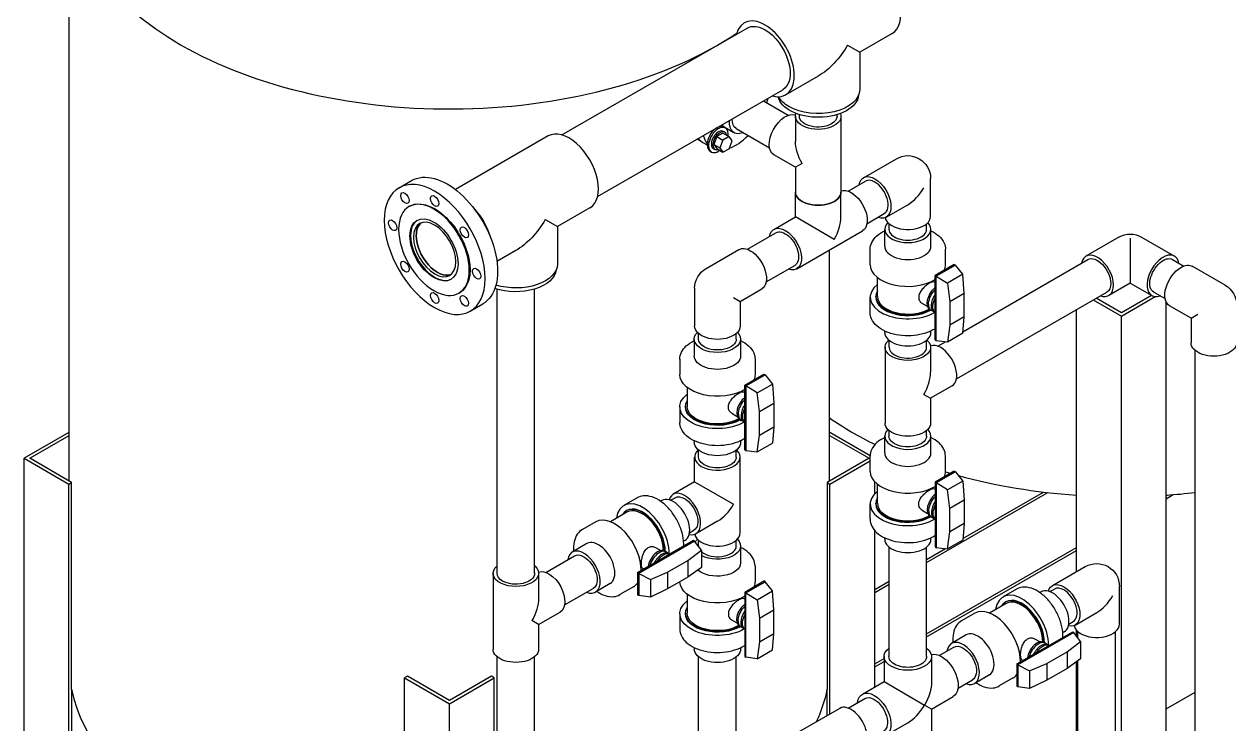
# Model space of a CAD drawing. Header units: inches. Extents: x 384 to 2495, y 344 to 1371.
# Drawn here: x 1282.9 to 1359, y 1254.2 to 1298.4 of the extents above; entities that cross this region are included whole.
import ezdxf

# ---------------------------------------------------------------- set-up
doc = ezdxf.new("R2010")
doc.units = ezdxf.units.IN
doc.header["$MEASUREMENT"] = 0
doc.layers.add('VISIBLE', color=7, linetype='Continuous')

msp = doc.modelspace()

# ---------------------------------------------------------------- linework, layer by layer
at = {"layer": 'VISIBLE'}
for p, q in [((1285.736, 1269.532), (1285.736, 1306.902)), ((1316.84, 1291.408), (1328.539, 1298.162)), ((1337.694, 1297.819), (1335.647, 1296.637)), ((1334.879, 1297.081), (1335.647, 1296.637)), ((1335.647, 1296.637), (1335.647, 1294.274)), ((1333.022, 1295.122), (1330.976, 1293.94)), ((1319.09, 1287.511), (1330.789, 1294.265)), ((1329.566, 1293.559), (1331.134, 1292.653)), ((1331.585, 1292.59), (1331.585, 1291.022)), ((1331.835, 1292.59), (1331.835, 1292.69)), ((1334.21, 1292.59), (1334.21, 1292.69)), ((1334.46, 1292.59), (1334.46, 1287.793)), ((1327.061, 1291.902), (1327.156, 1291.847)), ((1327.077, 1291.929), (1327.696, 1291.571)), ((1327.836, 1291.815), (1329.946, 1290.597)), ((1315.977, 1291.343), (1310.115, 1287.958)), ((1325.56, 1291.036), (1325.378, 1291.141)), ((1326.622, 1291.307), (1326.43, 1290.813)), ((1327.005, 1291.528), (1326.622, 1291.307)), ((1326.622, 1291.307), (1327.009, 1291.083)), ((1327.009, 1291.083), (1326.817, 1290.59)), ((1327.005, 1291.528), (1327.391, 1291.304)), ((1327.391, 1291.304), (1327.009, 1291.083)), ((1327.031, 1291.63), (1327.126, 1291.576)), ((1327.583, 1291.032), (1327.391, 1291.304)), ((1327.391, 1290.539), (1327.583, 1291.032)), ((1325.737, 1290.934), (1326.005, 1290.779)), ((1326.186, 1290.386), (1326.281, 1290.331)), ((1326.406, 1290.548), (1326.501, 1290.493)), ((1326.43, 1290.813), (1326.622, 1290.541)), ((1326.43, 1290.813), (1326.817, 1290.59)), ((1326.622, 1290.541), (1327.009, 1290.318)), ((1326.817, 1290.59), (1327.009, 1290.318)), ((1327.009, 1290.318), (1327.391, 1290.539)), ((1331.585, 1289.362), (1330.227, 1290.146)), ((1332.006, 1289.605), (1331.585, 1289.362)), ((1335.883, 1288.707), (1337.961, 1289.906)), ((1331.585, 1289.362), (1331.585, 1287.793)), ((1306.554, 1288.067), (1307.349, 1288.527)), ((1334.911, 1287.856), (1336.008, 1288.49)), ((1340.117, 1286.262), (1340.117, 1288.661)), ((1331.585, 1286.225), (1331.585, 1287.793)), ((1334.46, 1286.225), (1334.46, 1287.793)), ((1307.182, 1286.878), (1307.226, 1286.903)), ((1318.602, 1286.796), (1316.556, 1285.615)), ((1336.098, 1285.8), (1337.196, 1286.433)), ((1337.321, 1286.217), (1338.679, 1287.001)), ((1315.787, 1286.058), (1316.556, 1285.615)), ((1330.227, 1285.441), (1331.585, 1286.225)), ((1334.039, 1284.808), (1331.585, 1286.225)), ((1337.492, 1285.446), (1337.492, 1285.795)), ((1339.867, 1285.446), (1339.867, 1285.795)), ((1316.556, 1285.615), (1316.556, 1283.252)), ((1328.547, 1284.182), (1330.352, 1285.224)), ((1331.664, 1282.951), (1335.818, 1285.349)), ((1337.219, 1284.376), (1337.219, 1285.446)), ((1340.139, 1284.376), (1340.139, 1285.446)), ((1352.007, 1284.952), (1349.93, 1283.753)), ((1352.726, 1284.881), (1352.726, 1282.047)), ((1353.445, 1284.952), (1355.522, 1283.753)), ((1325.94, 1282.966), (1328.017, 1284.165)), ((1333.736, 1269.532), (1333.736, 1284.147)), ((1336.304, 1283.209), (1336.304, 1284.182)), ((1341.054, 1283.209), (1341.054, 1284.182)), ((1313.931, 1284.099), (1312.74, 1283.411)), ((1342.154, 1278.975), (1350.055, 1283.536)), ((1355.397, 1283.536), (1356.112, 1283.123)), ((1329.734, 1282.125), (1331.539, 1283.167)), ((1341.61, 1283.231), (1340.401, 1282.533)), ((1341.688, 1283.186), (1340.479, 1282.488)), ((1342.146, 1282.6), (1341.183, 1282.044)), ((1341.61, 1283.231), (1341.688, 1283.186)), ((1342.146, 1282.6), (1341.688, 1283.186)), ((1342.239, 1281.397), (1342.146, 1282.6)), ((1358.719, 1281.907), (1356.642, 1283.106)), ((1336.759, 1281.2), (1336.759, 1282.402)), ((1340.401, 1282.091), (1340.37, 1282.109)), ((1340.401, 1278.451), (1340.401, 1282.533)), ((1340.401, 1282.533), (1340.479, 1282.488)), ((1340.479, 1282.488), (1341.183, 1282.044)), ((1340.479, 1278.406), (1340.479, 1282.488)), ((1341.183, 1282.044), (1341.328, 1280.871)), ((1352.726, 1282.047), (1351.368, 1281.263)), ((1352.726, 1282.047), (1354.084, 1281.263)), ((1310.338, 1281.412), (1310.382, 1281.437)), ((1312.743, 1263.707), (1312.743, 1281.668)), ((1315.118, 1263.707), (1315.118, 1281.668)), ((1325.221, 1281.721), (1325.221, 1279.322)), ((1327.675, 1281.134), (1328.096, 1280.891)), ((1328.096, 1280.891), (1329.454, 1281.675)), ((1336.304, 1280.186), (1336.304, 1281.159)), ((1336.663, 1281.159), (1336.663, 1281.2)), ((1342.239, 1281.397), (1341.328, 1280.871)), ((1341.755, 1276.002), (1351.243, 1281.479)), ((1342.239, 1279.913), (1342.239, 1281.397)), ((1352.162, 1280.171), (1350.569, 1281.09)), ((1354.069, 1281.272), (1352.162, 1280.171)), ((1352.162, 1279.967), (1354.295, 1281.198)), ((1354.209, 1281.479), (1354.924, 1281.066)), ((1311.054, 1280.273), (1311.849, 1280.732)), ((1328.096, 1280.891), (1328.096, 1279.322)), ((1339.929, 1280.562), (1339.59, 1280.758)), ((1340.172, 1280.312), (1340.08, 1280.365)), ((1341.328, 1280.871), (1341.328, 1279.386)), ((1349.334, 1263.812), (1349.334, 1280.377)), ((1350.392, 1280.988), (1352.162, 1279.967)), ((1354.991, 1249.747), (1354.991, 1280.855)), ((1356.563, 1279.832), (1355.204, 1280.616)), ((1340.401, 1280.18), (1340.349, 1280.21)), ((1342.239, 1279.913), (1341.328, 1279.386)), ((1342.146, 1278.877), (1342.239, 1279.913)), ((1352.162, 1249.942), (1352.162, 1279.967)), ((1356.563, 1279.832), (1356.984, 1280.075)), ((1356.563, 1279.832), (1356.563, 1278.263)), ((1325.471, 1278.506), (1325.471, 1278.855)), ((1327.846, 1278.506), (1327.846, 1278.855)), ((1337.219, 1278.922), (1337.219, 1279.018)), ((1340.139, 1278.922), (1340.139, 1279.018)), ((1341.328, 1279.386), (1341.183, 1278.321)), ((1342.146, 1278.877), (1341.183, 1278.321)), ((1325.198, 1278.506), (1325.198, 1277.436)), ((1328.118, 1278.506), (1328.118, 1277.436)), ((1337.492, 1277.995), (1337.492, 1278.432)), ((1339.867, 1277.995), (1339.867, 1278.432)), ((1340.479, 1278.406), (1340.401, 1278.451)), ((1341.183, 1278.321), (1340.479, 1278.406)), ((1340.568, 1278.058), (1341.051, 1278.337)), ((1337.242, 1277.995), (1337.242, 1273.199)), ((1340.117, 1277.995), (1340.117, 1276.427)), ((1356.813, 1241.342), (1356.813, 1277.796)), ((1324.283, 1277.242), (1324.283, 1276.269)), ((1329.033, 1277.242), (1329.033, 1276.269)), ((1328.38, 1275.593), (1329.589, 1276.291)), ((1328.458, 1275.548), (1329.667, 1276.246)), ((1329.589, 1276.291), (1329.667, 1276.246)), ((1329.667, 1276.246), (1330.125, 1275.66)), ((1324.738, 1275.461), (1324.738, 1274.26)), ((1328.349, 1275.169), (1328.38, 1275.15)), ((1328.38, 1271.51), (1328.38, 1275.593)), ((1328.38, 1275.593), (1328.458, 1275.548)), ((1329.163, 1275.104), (1328.458, 1275.548)), ((1328.458, 1275.548), (1328.458, 1271.466)), ((1329.163, 1275.104), (1330.125, 1275.66)), ((1329.307, 1273.931), (1329.163, 1275.104)), ((1330.125, 1275.66), (1330.218, 1274.457)), ((1339.696, 1275.01), (1340.117, 1274.767)), ((1341.475, 1275.551), (1340.117, 1274.767)), ((1324.283, 1274.219), (1324.283, 1273.245)), ((1324.642, 1274.26), (1324.642, 1274.219)), ((1329.307, 1273.931), (1330.218, 1274.457)), ((1330.218, 1274.457), (1330.218, 1272.973)), ((1340.117, 1274.767), (1340.117, 1273.199)), ((1327.569, 1273.818), (1327.909, 1273.621)), ((1329.307, 1272.446), (1329.307, 1273.931)), ((1328.059, 1273.425), (1328.151, 1273.372)), ((1328.328, 1273.27), (1328.38, 1273.239)), ((1329.307, 1272.446), (1330.218, 1272.973)), ((1330.218, 1272.973), (1330.125, 1271.937)), ((1337.492, 1272.382), (1337.492, 1272.731)), ((1339.867, 1272.382), (1339.867, 1272.731)), ((1285.709, 1272.61), (1282.881, 1270.977)), ((1283.234, 1270.977), (1285.736, 1272.421)), ((1285.736, 1272.594), (1285.709, 1272.61)), ((1325.198, 1272.078), (1325.198, 1271.982)), ((1328.118, 1272.078), (1328.118, 1271.982)), ((1329.163, 1271.381), (1329.307, 1272.446)), ((1329.163, 1271.381), (1330.125, 1271.937)), ((1333.763, 1272.61), (1333.736, 1272.594)), ((1333.736, 1272.421), (1336.237, 1270.977)), ((1336.305, 1271.142), (1333.763, 1272.61)), ((1337.219, 1271.312), (1337.219, 1272.382)), ((1340.139, 1271.312), (1340.139, 1272.382)), ((1325.471, 1271.055), (1325.471, 1271.492)), ((1327.846, 1271.055), (1327.846, 1271.492)), ((1328.38, 1271.51), (1328.458, 1271.466)), ((1328.458, 1271.466), (1329.163, 1271.381)), ((1282.881, 1270.977), (1285.709, 1269.344)), ((1282.881, 1238.113), (1282.881, 1270.977)), ((1285.882, 1269.448), (1283.234, 1270.977)), ((1325.221, 1269.487), (1325.221, 1271.055)), ((1328.096, 1266.258), (1328.096, 1271.055)), ((1336.237, 1270.977), (1333.589, 1269.448)), ((1333.763, 1269.344), (1336.304, 1270.811)), ((1336.304, 1270.145), (1336.304, 1271.119)), ((1341.054, 1270.145), (1341.054, 1271.119)), ((1341.61, 1270.167), (1340.401, 1269.469)), ((1341.688, 1270.122), (1340.479, 1269.424)), ((1341.61, 1270.167), (1341.688, 1270.122)), ((1341.688, 1270.122), (1342.146, 1269.536)), ((1285.709, 1269.344), (1285.883, 1269.444)), ((1285.709, 1236.684), (1285.709, 1269.344)), ((1285.883, 1256.38), (1285.883, 1269.444)), ((1325.221, 1269.487), (1323.863, 1268.702)), ((1325.221, 1269.487), (1327.675, 1268.07)), ((1333.589, 1269.444), (1333.589, 1256.38)), ((1333.589, 1269.444), (1333.763, 1269.344)), ((1333.763, 1254.822), (1333.763, 1269.344)), ((1336.591, 1268.749), (1336.591, 1269.492)), ((1336.759, 1268.136), (1336.759, 1269.338)), ((1340.37, 1269.045), (1340.401, 1269.027)), ((1340.401, 1269.469), (1340.401, 1265.387)), ((1340.479, 1269.424), (1340.401, 1269.469)), ((1341.183, 1268.98), (1340.479, 1269.424)), ((1340.479, 1269.424), (1340.479, 1265.342)), ((1342.146, 1269.536), (1341.183, 1268.98)), ((1341.328, 1267.807), (1341.183, 1268.98)), ((1342.146, 1269.536), (1342.239, 1268.333)), ((1321.592, 1268.474), (1320.749, 1267.988)), ((1323.144, 1268.314), (1323.061, 1268.266)), ((1323.705, 1268.323), (1323.988, 1268.486)), ((1336.663, 1268.095), (1336.663, 1268.136)), ((1339.867, 1264.396), (1347.518, 1268.813)), ((1342.239, 1268.333), (1341.328, 1267.807)), ((1342.154, 1265.904), (1347.247, 1268.845)), ((1342.239, 1268.333), (1342.239, 1266.849)), ((1354.991, 1268.425), (1355.434, 1268.68)), ((1354.991, 1268.612), (1355.06, 1268.652)), ((1320.941, 1267.573), (1319.901, 1266.972)), ((1320.929, 1267.677), (1320.893, 1267.656)), ((1336.304, 1267.122), (1336.304, 1268.095)), ((1339.59, 1267.694), (1339.929, 1267.498)), ((1341.328, 1266.323), (1341.328, 1267.807)), ((1318.974, 1266.963), (1318.131, 1266.476)), ((1326.658, 1266.997), (1325.3, 1266.213)), ((1340.08, 1267.301), (1340.172, 1267.248)), ((1340.349, 1267.146), (1340.401, 1267.116)), ((1342.239, 1266.849), (1341.328, 1266.323)), ((1342.239, 1266.849), (1342.146, 1265.813)), ((1324.893, 1266.266), (1325.175, 1266.429)), ((1336.591, 1256.527), (1336.591, 1266.411)), ((1337.219, 1265.858), (1337.219, 1265.954)), ((1340.139, 1265.858), (1340.139, 1265.954)), ((1341.183, 1265.257), (1341.328, 1266.323)), ((1318.421, 1265.587), (1317.494, 1265.052)), ((1321.608, 1263.753), (1325.143, 1265.794)), ((1325.221, 1265.749), (1321.686, 1263.708)), ((1322.74, 1265.343), (1323.08, 1265.147)), ((1323.325, 1265.115), (1323.417, 1265.062)), ((1324.604, 1265.785), (1324.521, 1265.737)), ((1324.796, 1264.524), (1325.647, 1265.181)), ((1325.143, 1265.794), (1325.221, 1265.749)), ((1325.647, 1265.181), (1325.221, 1265.749)), ((1325.471, 1265.442), (1325.471, 1265.791)), ((1325.647, 1265.181), (1325.647, 1264.07)), ((1327.846, 1265.442), (1327.846, 1265.791)), ((1328.118, 1265.442), (1328.118, 1264.372)), ((1337.492, 1258.451), (1337.492, 1265.368)), ((1339.867, 1258.451), (1339.867, 1265.368)), ((1339.867, 1259.881), (1349.334, 1265.346)), ((1339.867, 1264.584), (1341.059, 1265.272)), ((1339.867, 1259.693), (1349.334, 1265.159)), ((1340.401, 1265.387), (1340.479, 1265.342)), ((1340.479, 1265.342), (1341.183, 1265.257)), ((1342.146, 1265.813), (1341.183, 1265.257)), ((1315.819, 1263.77), (1317.631, 1264.816)), ((1323.511, 1263.781), (1324.796, 1264.524)), ((1323.594, 1264.96), (1323.646, 1264.929)), ((1324.796, 1264.524), (1324.796, 1263.471)), ((1312.493, 1263.707), (1312.493, 1258.91)), ((1315.368, 1263.707), (1315.368, 1262.138)), ((1321.608, 1263.753), (1321.608, 1262.356)), ((1321.608, 1263.753), (1321.686, 1263.708)), ((1321.686, 1263.708), (1322.422, 1263.32)), ((1321.686, 1263.708), (1321.686, 1262.312)), ((1321.96, 1263.992), (1321.991, 1263.974)), ((1322.422, 1263.32), (1323.511, 1263.781)), ((1323.511, 1263.781), (1323.511, 1262.729)), ((1325.647, 1264.07), (1324.796, 1263.471)), ((1329.033, 1264.178), (1329.033, 1263.205)), ((1347.809, 1262.932), (1349.886, 1264.131)), ((1319.881, 1263.058), (1318.954, 1262.523)), ((1321.349, 1262.849), (1320.506, 1262.362)), ((1322.422, 1263.32), (1322.422, 1262.209)), ((1324.796, 1263.471), (1323.511, 1262.729)), ((1328.38, 1262.529), (1329.589, 1263.227)), ((1328.458, 1262.484), (1329.667, 1263.182)), ((1329.667, 1263.182), (1329.589, 1263.227)), ((1330.125, 1262.596), (1329.667, 1263.182)), ((1336.591, 1262.692), (1337.492, 1263.212)), ((1336.591, 1262.505), (1337.492, 1263.025)), ((1352.042, 1260.488), (1352.042, 1262.886)), ((1317.006, 1261.713), (1318.818, 1262.759)), ((1321.686, 1262.312), (1321.608, 1262.356)), ((1322.422, 1262.209), (1321.686, 1262.312)), ((1323.511, 1262.729), (1322.422, 1262.209)), ((1324.738, 1262.398), (1324.738, 1261.196)), ((1328.38, 1262.087), (1328.349, 1262.105)), ((1328.38, 1262.529), (1328.38, 1258.446)), ((1328.38, 1262.529), (1328.458, 1262.484)), ((1328.458, 1262.484), (1329.163, 1262.04)), ((1328.458, 1258.402), (1328.458, 1262.484)), ((1329.163, 1262.04), (1330.125, 1262.596)), ((1330.218, 1261.393), (1330.125, 1262.596)), ((1345.539, 1262.704), (1344.695, 1262.217)), ((1347.09, 1262.543), (1347.007, 1262.495)), ((1347.651, 1262.552), (1347.934, 1262.715)), ((1329.163, 1262.04), (1329.307, 1260.867)), ((1329.307, 1260.867), (1330.218, 1261.393)), ((1330.218, 1259.909), (1330.218, 1261.393)), ((1344.887, 1261.802), (1343.847, 1261.202)), ((1344.875, 1261.906), (1344.839, 1261.886)), ((1315.368, 1260.478), (1314.947, 1260.721)), ((1315.368, 1260.478), (1316.726, 1261.263)), ((1324.283, 1261.155), (1324.283, 1260.182)), ((1324.642, 1261.196), (1324.642, 1261.155)), ((1327.909, 1260.557), (1327.569, 1260.754)), ((1329.307, 1260.867), (1329.307, 1259.382)), ((1342.921, 1261.192), (1342.077, 1260.705)), ((1348.839, 1260.495), (1349.121, 1260.659)), ((1349.246, 1260.442), (1350.605, 1261.226)), ((1315.368, 1260.478), (1315.368, 1258.91)), ((1328.151, 1260.308), (1328.059, 1260.361)), ((1328.38, 1260.175), (1328.328, 1260.206)), ((1329.307, 1259.382), (1330.218, 1259.909)), ((1330.125, 1258.873), (1330.218, 1259.909)), ((1342.367, 1259.816), (1341.441, 1259.281)), ((1345.554, 1257.982), (1349.09, 1260.023)), ((1349.167, 1259.978), (1345.632, 1257.937)), ((1348.55, 1260.014), (1348.467, 1259.966)), ((1349.09, 1260.023), (1349.167, 1259.978)), ((1349.593, 1259.41), (1349.167, 1259.978)), ((1349.334, 1259.756), (1349.334, 1260.1)), ((1349.417, 1259.645), (1349.417, 1260.02)), ((1351.792, 1248.776), (1351.792, 1260.02)), ((1325.198, 1259.014), (1325.198, 1258.918)), ((1328.118, 1259.014), (1328.118, 1258.918)), ((1329.307, 1259.382), (1329.163, 1258.317)), ((1340.665, 1258.519), (1341.577, 1259.045)), ((1346.686, 1259.572), (1347.026, 1259.376)), ((1347.271, 1259.344), (1347.363, 1259.291)), ((1347.54, 1259.189), (1347.592, 1259.159)), ((1348.743, 1258.753), (1349.593, 1259.41)), ((1349.593, 1259.41), (1349.593, 1258.299)), ((1312.743, 1227.602), (1312.743, 1258.442)), ((1315.118, 1227.602), (1315.118, 1258.442)), ((1325.471, 1251.459), (1325.471, 1258.428)), ((1327.846, 1251.459), (1327.846, 1258.428)), ((1328.38, 1258.446), (1328.458, 1258.402)), ((1329.163, 1258.317), (1328.458, 1258.402)), ((1329.163, 1258.317), (1330.125, 1258.873)), ((1336.591, 1257.989), (1337.179, 1258.329)), ((1337.179, 1258.451), (1337.179, 1256.867)), ((1340.179, 1258.451), (1340.179, 1256.867)), ((1347.457, 1258.011), (1348.743, 1258.753)), ((1348.743, 1258.753), (1348.743, 1257.7)), ((1349.593, 1258.299), (1348.743, 1257.7)), ((1336.591, 1257.802), (1337.179, 1258.141)), ((1345.554, 1257.982), (1345.554, 1256.586)), ((1345.554, 1257.982), (1345.632, 1257.937)), ((1345.632, 1257.937), (1346.369, 1257.549)), ((1345.632, 1257.937), (1345.632, 1256.541)), ((1345.906, 1258.221), (1345.937, 1258.203)), ((1346.369, 1257.549), (1347.457, 1258.011)), ((1346.369, 1257.549), (1346.369, 1256.438)), ((1347.457, 1258.011), (1347.457, 1256.958)), ((1348.743, 1257.7), (1347.457, 1256.958)), ((1349.334, 1250.053), (1349.334, 1258.117)), ((1349.417, 1248.776), (1349.417, 1258.176)), ((1307.081, 1257.205), (1306.907, 1257.105)), ((1306.907, 1257.105), (1309.736, 1255.472)), ((1306.907, 1224.585), (1306.907, 1257.105)), ((1309.736, 1255.676), (1307.088, 1257.205)), ((1312.384, 1257.205), (1309.736, 1255.676)), ((1309.736, 1255.472), (1312.564, 1257.105)), ((1312.564, 1257.105), (1312.39, 1257.205)), ((1312.564, 1228.846), (1312.564, 1257.105)), ((1335.808, 1256.075), (1337.179, 1256.867)), ((1337.179, 1256.867), (1339.74, 1255.389)), ((1341.853, 1256.462), (1342.764, 1256.988)), ((1343.827, 1257.287), (1342.901, 1256.752)), ((1345.296, 1257.079), (1344.452, 1256.592)), ((1347.457, 1256.958), (1346.369, 1256.438)), ((1285.886, 1236.786), (1285.886, 1256.366)), ((1333.512, 1256.024), (1333.586, 1256.066)), ((1333.56, 1256.24), (1333.586, 1256.254)), ((1333.586, 1254.72), (1333.586, 1256.366)), ((1345.632, 1256.541), (1345.554, 1256.586)), ((1346.369, 1256.438), (1345.632, 1256.541)), ((1354.991, 1255.149), (1356.813, 1256.201)), ((1309.736, 1224.535), (1309.736, 1255.472)), ((1334.911, 1255.197), (1335.964, 1255.805)), ((1340.179, 1255.135), (1339.74, 1255.389)), ((1340.179, 1255.135), (1341.551, 1255.927)), ((1334.381, 1255.179), (1330.227, 1252.781)), ((1340.179, 1255.135), (1340.179, 1253.552)), ((1337.308, 1253.477), (1338.679, 1254.269))]:
    msp.add_line(p, q, dxfattribs=at)
at = {"layer": 'VISIBLE', "extrusion": (0, 0, -1)}
for centre, start, end in [((-1338.679, 1288.661), 60, 180), ((-1352.726, 1283.707), 60, 120), ((-1326.658, 1281.721), 360, 60), ((-1358, 1280.662), 120, 180), ((-1350.605, 1262.886), 60, 180)]:
    msp.add_arc(centre, 1.437, start, end, dxfattribs=at)
at = {"layer": 'VISIBLE'}
for centre, major_axis, start_param, end_param in [((1309.736, 1306.902), (24, 0), -0.574835, 3.926991), ((1336.381, 1300.092), (1.313, -2.273), 0, 3.141593), ((1329.664, 1296.214), (1.312, -2.273), -0.5411, 3.682692), ((1309.736, 1306.902), (24, 0), -2.356194, -0.713693), ((1327.811, 1293.201), (1.5, 2.598), -1.163821, -1.055922), ((1317.289, 1289.069), (1.313, -2.273), 0, 3.141593), ((1326.624, 1291.144), (0.437, 0.758), 0, 3.141593), ((1326.718, 1291.089), (0.437, 0.758), -0.785398, 4.071995), ((1327.811, 1293.201), (-0.734, -1.272), -0.208001, 0), ((1328.43, 1292.843), (-0.734, -1.272), -0.835319, 0.629179), ((1327.237, 1293.532), (-1.5, -2.598), -0.217253, 0), ((1327.811, 1293.201), (-1.5, -2.598), -0.514874, -0.229922), ((1326.718, 1291.089), (0.312, 0.541), 0, 3.141593), ((1326.813, 1291.034), (0.312, 0.541), -0.579902, 3.721495), ((1326.718, 1291.089), (0.437, 0.758), -0.930402, -0.785398), ((1327.811, 1293.201), (1.5, 2.598), -2.551531, -1.977771), ((1336.602, 1287.462), (-0.594, 1.028), -0.785398, 0), ((1336.602, 1287.462), (0.594, -1.028), 0, 2.356194), ((1338.679, 1288.661), (-1.016, -1.761), 0.785398, 1.570796), ((1306.929, 1287.418), (-0.188, 0.325), -5.497787, 0.785398), ((1308.804, 1287.232), (-0.188, 0.325), -5.497787, 0.785398), ((1333.022, 1287.793), (-1.438, 0), 0, 3.141593), ((1310.572, 1285.191), (-1.313, 2.273), -1.92415, -1.217443), ((1306.152, 1285.701), (-0.188, 0.325), -5.497787, 0.785398), ((1308.76, 1284.145), (-1.075, 1.862), -5.497787, 0.785398), ((1308.804, 1284.17), (-1.075, 1.862), 0.020557, 0.785398), ((1308.981, 1284.272), (-0.947, 1.639), 0.093521, 0.785398), ((1310.679, 1285.253), (-0.188, 0.325), -5.497787, 0.785398), ((1333.022, 1285.395), (-1.016, -1.761), 1.570796, 2.356194), ((1338.679, 1285.446), (-1.46, 0), -0.523722, 3.665315), ((1338.679, 1286.262), (-1.438, 0), 0.096327, 0.785398), ((1338.679, 1286.262), (1.438, 0), -2.356194, 0), ((1308.804, 1284.17), (1.075, -1.862), -2.356194, -0.020557), ((1308.981, 1284.272), (0.947, -1.639), -2.356194, -0.093521), ((1338.679, 1285.446), (-1.188, 0), 0, 3.141593), ((1338.679, 1284.376), (-1.46, 0), 0, 3.141593), ((1306.929, 1283.088), (-0.188, 0.325), -5.497787, 0.785398), ((1350.649, 1282.508), (-0.719, 1.245), -2.356194, 0.598668), ((1354.803, 1282.508), (0.719, 1.245), -0.598668, 3.740261), ((1311.456, 1282.639), (-0.188, 0.325), -5.497787, 0.785398), ((1338.679, 1283.209), (-2.375, 0), 0, 2.381788), ((1338.679, 1283.209), (2.375, 0), -0.251938, 0), ((1338.679, 1281.159), (-2.375, 0), -0.629332, 2.36359), ((1350.649, 1282.508), (0.719, -1.245), -0.598668, 0.785398), ((1308.804, 1281.108), (-0.188, 0.325), -5.497787, 0.785398), ((1310.679, 1280.923), (-0.188, 0.325), -5.497787, 0.785398), ((1338.679, 1281.2), (-2.016, 0), -0.309845, 2.340005), ((1338.679, 1281.159), (-2.016, 0), 0, 2.364906), ((1338.679, 1281.2), (-1.92, 0), 0, 2.345713), ((1338.679, 1278.922), (-1.46, 0), 0, 3.141593), ((1340.756, 1276.796), (-0.719, 1.245), -0.785398, -0.096327), ((1338.679, 1277.995), (-1.187, 0), 0, 0.785398), ((1338.679, 1277.995), (1.188, 0), -2.356194, 0), ((1340.756, 1276.796), (0.719, -1.245), 0, 2.356194), ((1338.679, 1275.597), (-1.016, -1.761), 1.570796, 2.356194), ((1328.497, 1274.182), (-0.437, -0.758), -2.166487, 0), ((1328.589, 1274.129), (-0.437, -0.758), -2.012314, 0.203431), ((1328.766, 1274.027), (-0.438, -0.758), -1.683805, 0), ((1328.858, 1273.974), (-0.438, -0.758), -1.475111, -0.095685), ((1352.162, 1282.408), (24, 0), -2.446145, -2.275653), ((1338.679, 1272.382), (-1.46, 0), -0.523722, 3.665315), ((1326.658, 1271.055), (-1.438, 0), -0.575411, 0.785398), ((1326.658, 1271.055), (1.438, 0), -2.356194, 0.575411), ((1338.679, 1271.312), (-1.46, 0), 0, 3.141593), ((1338.679, 1270.145), (-2.375, 0), 0, 2.381788), ((1338.679, 1270.145), (2.375, 0), -0.251938, 0), ((1352.162, 1282.408), (24, 0), -2.051993, -2.037065), ((1352.162, 1282.408), (24, 0), -2.014044, -1.688922), ((1338.679, 1268.095), (-2.375, 0), -0.629332, 2.36359), ((1321.937, 1265.931), (-1.188, 2.057), -2.36359, 0.629332), ((1323.874, 1267.049), (0.73, -1.264), 0, 3.141593), ((1324.581, 1267.458), (-0.719, 1.245), -0.785398, 0.495948), ((1324.581, 1267.458), (0.719, -1.245), -0.495948, 2.356194), ((1338.679, 1268.136), (-2.016, 0), -0.309845, 2.340005), ((1338.679, 1268.136), (-1.92, 0), 0, 2.345713), ((1340.518, 1268.059), (-0.437, -0.758), -2.166487, 0), ((1340.61, 1268.006), (-0.437, -0.758), -2.012314, 0.203431), ((1340.786, 1267.904), (-0.438, -0.758), -1.683805, 0), ((1352.162, 1282.408), (24, 0), -1.452671, -1.375793), ((1321.901, 1265.91), (-1.008, 1.746), -2.340005, 0.309845), ((1321.937, 1265.931), (-1.008, 1.746), -2.364906, 0), ((1321.901, 1265.91), (-0.96, 1.663), -2.345713, 0), ((1326.658, 1268.657), (1.016, 1.761), 3.926991, 4.712389), ((1338.679, 1268.095), (-2.016, 0), 0, 2.364906), ((1340.878, 1267.85), (-0.438, -0.758), -1.475111, -0.095685), ((1320.162, 1264.906), (-1.188, 2.057), -2.381788, 0), ((1326.658, 1266.258), (-1.437, 0), 0.096327, 0.785398), ((1326.658, 1266.258), (1.438, 0), -2.356194, 0), ((1338.679, 1265.858), (-1.46, 0), 0, 3.141593), ((1318.224, 1263.787), (0.73, -1.264), -0.620898, 3.762491), ((1319.151, 1264.322), (0.73, -1.264), 0, 3.141593), ((1322.888, 1264.357), (0.438, 0.758), 0, 2.166487), ((1322.98, 1264.304), (0.437, 0.758), -0.203431, 2.012314), ((1326.658, 1265.442), (-1.187, 0), 0, 0.04009), ((1326.658, 1265.442), (1.187, 0), -2.356194, 0), ((1323.156, 1264.202), (0.438, 0.758), 0, 1.683805), ((1323.248, 1264.149), (0.437, 0.758), 0.095685, 1.475111), ((1326.658, 1265.442), (1.188, 0), -2.590757, -2.356194), ((1320.162, 1264.906), (1.187, -2.057), 0, 0.251938), ((1345.883, 1260.16), (-1.188, 2.057), -2.36359, 0.629332), ((1345.847, 1260.14), (-1.008, 1.746), -2.340005, 0.309845), ((1345.883, 1260.16), (-1.008, 1.746), -2.364906, 0), ((1347.82, 1261.279), (0.73, -1.264), 0, 3.141593), ((1348.527, 1261.687), (-0.594, 1.028), -0.785398, 0), ((1348.527, 1261.687), (0.594, -1.028), 0, 2.356194), ((1350.605, 1262.886), (-1.016, -1.761), 0.785398, 1.570796), ((1344.108, 1259.135), (-1.188, 2.057), -2.381788, 0), ((1345.847, 1260.14), (-0.96, 1.663), -2.345713, 0), ((1343.097, 1258.552), (0.73, -1.264), 0, 3.141593), ((1350.605, 1260.488), (-1.438, 0), 0.096327, 0.785398), ((1350.605, 1260.488), (1.437, 0), -2.356194, 0), ((1342.171, 1258.017), (0.73, -1.264), -0.620898, 3.762491), ((1346.834, 1258.586), (0.438, 0.758), 0, 2.166487), ((1346.926, 1258.533), (0.437, 0.758), -0.203431, 2.012314), ((1347.103, 1258.431), (0.438, 0.758), 0, 1.683805), ((1347.195, 1258.378), (0.437, 0.758), 0.095685, 1.475111), ((1344.108, 1259.135), (1.187, -2.057), 0, 0.251938), ((1309.736, 1257.913), (-24, 0), 0.110827, 1.452671), ((1309.736, 1257.913), (24, 0), -0.260944, -0.110827), ((1335.1, 1253.934), (0.719, -1.245), 0, 3.141593), ((1338.679, 1256.001), (-1.061, -1.837), 0.785398, 1.570796)]:
    msp.add_ellipse(centre, major_axis=major_axis, ratio=0.57735, start_param=start_param, end_param=end_param, dxfattribs=at)
at = {"layer": 'VISIBLE', "extrusion": (0, 0, -1)}
for centre, major_axis, start_param, end_param in [((1329.664, 1296.214), (-1.125, 1.949), 0, 0.785398), ((1329.664, 1296.214), (1.125, -1.949), -2.356194, 0), ((1333.022, 1298.153), (1.856, 3.215), 1.570796, 2.356194), ((1333.022, 1294.274), (2.625, 0), 0, 2.356194), ((1333.022, 1293.994), (2.551, 0), 0.059907, 3.021497), ((1333.022, 1294.274), (-2.625, 0), -0.785398, -0.306182), ((1330.945, 1291.391), (-0.719, -1.245), 0, 3.045266), ((1333.022, 1292.59), (1.438, 0), -0.211799, 3.353392), ((1333.022, 1292.59), (-1.188, 0), -2.356194, 0), ((1333.022, 1292.59), (1.187, 0), 0, 0.785398), ((1328.43, 1292.843), (-0.594, -1.028), 0, 0.847156), ((1327.06, 1293.634), (-1.5, -2.598), 0, 0.114866), ((1327.06, 1293.634), (-1.5, -2.598), -0.05896, 0), ((1333.022, 1290.192), (1.016, -1.761), 1.570796, 2.356194), ((1308.804, 1284.17), (2.25, -3.897), -3.926991, 2.356194), ((1309.599, 1284.63), (-2.25, 3.897), 0, 3.141593), ((1336.602, 1287.462), (-0.719, 1.245), -0.598668, 0.785398), ((1335.1, 1286.594), (-0.719, 1.245), 0.104791, 0.785398), ((1336.602, 1287.462), (0.719, -1.245), -2.356194, 0.598668), ((1308.76, 1284.145), (1.578, -2.733), -3.926991, 2.356194), ((1308.804, 1284.17), (-1.578, 2.733), 0, 3.141593), ((1333.022, 1287.793), (1.438, 0), 0, 3.141593), ((1335.1, 1286.594), (0.719, -1.245), -2.356194, 0), ((1310.572, 1285.191), (1.312, -2.273), -1.92415, -1.217443), ((1308.804, 1284.17), (0.947, -1.639), -3.926991, 2.356194), ((1308.981, 1284.272), (-0.947, 1.639), -0.785398, -0.093521), ((1313.931, 1287.13), (1.856, 3.215), 1.570796, 2.356194), ((1330.945, 1284.196), (-0.719, 1.245), -0.598668, 0.785398), ((1308.981, 1284.272), (0.947, -1.639), 0.093521, 2.356194), ((1330.945, 1284.196), (-0.594, 1.028), 0, 3.141593), ((1330.945, 1284.196), (0.719, -1.245), -2.356194, 0.598668), ((1328.736, 1282.92), (-0.719, 1.245), 0, 0.785398), ((1328.736, 1282.92), (0.719, -1.245), -2.356194, 0), ((1350.649, 1282.508), (-0.594, 1.028), 0, 2.356194), ((1354.803, 1282.508), (-0.594, -1.028), 0, 3.141593), ((1313.931, 1282.971), (2.551, 0), 0.059907, 2.113591), ((1313.931, 1283.252), (2.625, 0), 0, 2.068519), ((1355.923, 1281.861), (-0.719, -1.245), 0, 2.356194), ((1355.923, 1281.861), (0.719, 1.245), -0.785398, 0), ((1350.649, 1282.508), (0.594, -1.028), -0.785398, 0), ((1340.518, 1281.123), (-0.438, -0.758), 0, 2.166487), ((1340.61, 1281.07), (-0.438, -0.758), -0.203431, 2.012314), ((1340.786, 1280.968), (-0.437, -0.758), 0, 1.683805), ((1340.878, 1280.914), (-0.438, -0.758), 0.095685, 1.475111), ((1326.658, 1278.506), (1.46, 0), -0.523722, 3.665315), ((1326.658, 1279.322), (1.437, 0), 0, 3.141593), ((1326.658, 1278.506), (-1.187, 0), -0.785398, 0), ((1326.658, 1278.506), (1.188, 0), 0, 2.356194), ((1338.679, 1277.995), (1.438, 0), -0.575411, 3.717004), ((1358, 1278.263), (1.438, 0), 0, 3.141593), ((1326.658, 1277.436), (1.46, 0), 0, 3.141593), ((1326.658, 1276.269), (-2.375, 0), -2.381788, 0), ((1326.658, 1276.269), (2.375, 0), 0, 0.251938), ((1326.658, 1274.219), (-2.375, 0), -2.36359, 0.629332), ((1326.658, 1274.26), (-2.016, 0), -2.340005, 0.309845), ((1326.658, 1274.219), (-2.016, 0), -2.364906, 0), ((1326.658, 1274.26), (-1.92, 0), -2.345713, 0), ((1338.679, 1273.199), (1.438, 0), 0, 3.141593), ((1326.658, 1271.982), (1.46, 0), 0, 3.141593), ((1338.679, 1272.382), (1.188, 0), 0, 3.141593), ((1326.658, 1271.055), (1.188, 0), 0, 3.141593), ((1309.736, 1270.977), (-24, 0), -0.110827, -0.110566), ((1309.736, 1270.977), (24, 0), 0.110566, 0.110827), ((1324.581, 1267.458), (-0.594, 1.028), 0, 0.785398), ((1324.581, 1267.458), (0.594, -1.028), -2.356194, 0), ((1326.658, 1265.442), (-1.46, 0), 0.301073, 0.523722), ((1326.658, 1265.442), (1.46, 0), -0.523722, 2.336509), ((1318.224, 1263.787), (-0.594, 1.028), 0, 0.785398), ((1318.224, 1263.787), (0.594, -1.028), -2.356194, 0), ((1326.658, 1264.372), (1.46, 0), 0, 2.571291), ((1313.931, 1263.707), (1.438, 0), -0.598668, 3.740261), ((1313.931, 1263.707), (-1.187, 0), -0.785398, 0), ((1313.931, 1263.707), (1.188, 0), 0, 2.356194), ((1316.008, 1262.508), (-0.719, 1.245), 0.096327, 3.141593), ((1326.658, 1263.205), (-2.375, 0), -2.381788, -0.021474), ((1326.658, 1263.205), (2.375, 0), 0, 0.251938), ((1348.527, 1261.687), (-0.719, 1.245), -0.495948, 0.785398), ((1348.527, 1261.687), (0.719, -1.245), -2.356194, 0.495948), ((1313.931, 1261.308), (-1.016, -1.761), 3.926991, 4.712389), ((1326.658, 1261.155), (-2.375, 0), -2.36359, 0.629332), ((1326.658, 1261.196), (-2.016, 0), -2.340005, 0.309845), ((1328.497, 1261.118), (-0.438, -0.758), 0, 2.166487), ((1328.589, 1261.065), (-0.437, -0.758), -0.203431, 2.012314), ((1328.766, 1260.963), (-0.437, -0.758), 0, 1.683805), ((1326.658, 1261.155), (-2.016, 0), -2.364906, 0), ((1326.658, 1261.196), (-1.92, 0), -2.345713, 0), ((1328.858, 1260.91), (-0.437, -0.758), 0.095685, 1.475111), ((1342.171, 1258.017), (-0.594, 1.028), 0, 0.785398), ((1313.931, 1258.91), (1.438, 0), 0, 3.141593), ((1326.658, 1258.918), (1.46, 0), 0, 3.141593), ((1338.679, 1258.451), (1.5, 0), -0.657264, 3.798857), ((1338.679, 1258.451), (1.188, 0), 0, 3.141593), ((1340.801, 1257.226), (-0.75, 1.299), 0.141897, 0.785398), ((1340.801, 1257.226), (0.75, -1.299), -2.356194, 0), ((1342.171, 1258.017), (0.594, -1.028), -2.356194, 0), ((1309.736, 1270.977), (-24, 0), -1.46023, -1.459969), ((1309.736, 1270.977), (-24, 0), -1.681624, -1.681363), ((1338.679, 1256.001), (-1.061, -1.837), 3.926991, 4.712389), ((1336.558, 1254.776), (-0.75, 1.299), -0.657264, 0.785398), ((1336.558, 1254.776), (0.75, -1.299), -2.356194, 0.657264), ((1336.558, 1254.776), (-0.594, 1.028), 0, 0.785398), ((1336.558, 1254.776), (0.594, -1.028), -2.356194, 0)]:
    msp.add_ellipse(centre, major_axis=major_axis, ratio=0.57735, start_param=start_param, end_param=end_param, dxfattribs=at)
at = {"layer": 'VISIBLE'}
for points, knots in [([(1336.304, 1284.182), (1336.304, 1284.33), (1336.34, 1284.477), (1336.475, 1284.761), (1336.58, 1284.896), (1336.852, 1285.146), (1337.025, 1285.258), (1337.219, 1285.35)], [3.1415927, 3.1415927, 3.1415927, 3.1415927, 3.4109128, 3.4109128, 3.7035003, 3.7035003, 4.0239078, 4.0239078, 4.0239078, 4.0239078]), ([(1340.139, 1285.35), (1340.326, 1285.261), (1340.492, 1285.155), (1340.78, 1284.898), (1340.897, 1284.746), (1341.025, 1284.452), (1341.054, 1284.317), (1341.054, 1284.182)], [5.4008701, 5.4008701, 5.4008701, 5.4008701, 5.7083334, 5.7083334, 6.0374702, 6.0374702, 6.2831853, 6.2831853, 6.2831853, 6.2831853]), ([(1340.37, 1282.109), (1340.336, 1282.128), (1340.29, 1282.133), (1340.175, 1282.108), (1340.107, 1282.078), (1339.967, 1281.997), (1339.887, 1281.941), (1339.729, 1281.81), (1339.653, 1281.734), (1339.527, 1281.583), (1339.468, 1281.497), (1339.389, 1281.321), (1339.368, 1281.23), (1339.368, 1281.068), (1339.389, 1280.987), (1339.468, 1280.85), (1339.527, 1280.794), (1339.59, 1280.758)], [0.595502, 0.595502, 0.595502, 0.595502, 0.892931, 0.892931, 1.19036, 1.19036, 1.487789, 1.487789, 1.785218, 1.785218, 2.082969, 2.082969, 2.38072, 2.38072, 2.678471, 2.678471, 2.976222, 2.976222, 2.976222, 2.976222]), ([(1340.401, 1279.163), (1340.315, 1279.108), (1340.223, 1279.057), (1339.919, 1278.915), (1339.69, 1278.841), (1339.207, 1278.741), (1338.953, 1278.715), (1338.447, 1278.713), (1338.194, 1278.736), (1337.711, 1278.83), (1337.481, 1278.901), (1337.065, 1279.086), (1336.88, 1279.202), (1336.579, 1279.47), (1336.461, 1279.623), (1336.334, 1279.917), (1336.304, 1280.051), (1336.304, 1280.186)], [0.729849, 0.729849, 0.729849, 0.729849, 0.890122, 0.890122, 1.227243, 1.227243, 1.561904, 1.561904, 1.895158, 1.895158, 2.229674, 2.229674, 2.566741, 2.566741, 2.895878, 2.895878, 3.141593, 3.141593, 3.141593, 3.141593]), ([(1324.283, 1277.242), (1324.283, 1277.39), (1324.319, 1277.537), (1324.454, 1277.821), (1324.559, 1277.956), (1324.831, 1278.205), (1325.004, 1278.317), (1325.198, 1278.41)], [3.1415927, 3.1415927, 3.1415927, 3.1415927, 3.4109128, 3.4109128, 3.7035003, 3.7035003, 4.0239078, 4.0239078, 4.0239078, 4.0239078]), ([(1328.118, 1278.41), (1328.305, 1278.321), (1328.472, 1278.214), (1328.759, 1277.958), (1328.876, 1277.805), (1329.004, 1277.511), (1329.033, 1277.377), (1329.033, 1277.242)], [5.4008701, 5.4008701, 5.4008701, 5.4008701, 5.7083334, 5.7083334, 6.0374702, 6.0374702, 6.2831853, 6.2831853, 6.2831853, 6.2831853]), ([(1327.347, 1274.209), (1327.347, 1274.29), (1327.368, 1274.38), (1327.448, 1274.556), (1327.506, 1274.643), (1327.632, 1274.794), (1327.709, 1274.869), (1327.866, 1275.001), (1327.946, 1275.056), (1328.086, 1275.137), (1328.154, 1275.167), (1328.269, 1275.193), (1328.315, 1275.188), (1328.349, 1275.169)], [0, 0, 0, 0, 0.297751, 0.297751, 0.595502, 0.595502, 0.892931, 0.892931, 1.19036, 1.19036, 1.487789, 1.487789, 1.785218, 1.785218, 1.785218, 1.785218]), ([(1327.569, 1273.818), (1327.506, 1273.854), (1327.448, 1273.91), (1327.368, 1274.047), (1327.347, 1274.128), (1327.347, 1274.209)], [4.1659373, 4.1659373, 4.1659373, 4.1659373, 4.4636884, 4.4636884, 4.7614394, 4.7614394, 4.7614394, 4.7614394]), ([(1328.38, 1272.223), (1328.294, 1272.168), (1328.202, 1272.117), (1327.899, 1271.975), (1327.669, 1271.901), (1327.186, 1271.801), (1326.932, 1271.775), (1326.426, 1271.773), (1326.173, 1271.796), (1325.69, 1271.89), (1325.46, 1271.96), (1325.044, 1272.146), (1324.859, 1272.262), (1324.558, 1272.53), (1324.44, 1272.682), (1324.313, 1272.976), (1324.283, 1273.111), (1324.283, 1273.245)], [0.729849, 0.729849, 0.729849, 0.729849, 0.890122, 0.890122, 1.227243, 1.227243, 1.561904, 1.561904, 1.895158, 1.895158, 2.229674, 2.229674, 2.566741, 2.566741, 2.895878, 2.895878, 3.141593, 3.141593, 3.141593, 3.141593]), ([(1337.219, 1272.286), (1337.033, 1272.197), (1336.866, 1272.091), (1336.579, 1271.834), (1336.461, 1271.682), (1336.334, 1271.388), (1336.304, 1271.253), (1336.304, 1271.119)], [2.2592775, 2.2592775, 2.2592775, 2.2592775, 2.5667407, 2.5667407, 2.8958776, 2.8958776, 3.1415927, 3.1415927, 3.1415927, 3.1415927]), ([(1341.054, 1271.119), (1341.054, 1271.266), (1341.019, 1271.413), (1340.883, 1271.697), (1340.779, 1271.832), (1340.506, 1272.082), (1340.334, 1272.194), (1340.139, 1272.286)], [0, 0, 0, 0, 0.2693201, 0.2693201, 0.5619077, 0.5619077, 0.8823152, 0.8823152, 0.8823152, 0.8823152]), ([(1339.59, 1267.694), (1339.527, 1267.73), (1339.468, 1267.786), (1339.389, 1267.923), (1339.368, 1268.004), (1339.368, 1268.167), (1339.389, 1268.257), (1339.468, 1268.433), (1339.527, 1268.519), (1339.653, 1268.67), (1339.729, 1268.746), (1339.887, 1268.877), (1339.967, 1268.933), (1340.107, 1269.014), (1340.175, 1269.044), (1340.29, 1269.069), (1340.336, 1269.064), (1340.37, 1269.045)], [1.785218, 1.785218, 1.785218, 1.785218, 2.082969, 2.082969, 2.38072, 2.38072, 2.678471, 2.678471, 2.976222, 2.976222, 3.273651, 3.273651, 3.57108, 3.57108, 3.868508, 3.868508, 4.165937, 4.165937, 4.165937, 4.165937]), ([(1324.526, 1265.438), (1324.531, 1265.54), (1324.529, 1265.645), (1324.5, 1265.979), (1324.45, 1266.215), (1324.294, 1266.683), (1324.19, 1266.915), (1323.939, 1267.355), (1323.793, 1267.563), (1323.47, 1267.934), (1323.294, 1268.098), (1322.925, 1268.365), (1322.732, 1268.468), (1322.35, 1268.595), (1322.159, 1268.62), (1321.84, 1268.584), (1321.709, 1268.542), (1321.592, 1268.474)], [4.193193, 4.193193, 4.193193, 4.193193, 4.353465, 4.353465, 4.690586, 4.690586, 5.025248, 5.025248, 5.358501, 5.358501, 5.693018, 5.693018, 6.030084, 6.030084, 6.359221, 6.359221, 6.604936, 6.604936, 6.604936, 6.604936]), ([(1336.304, 1267.122), (1336.304, 1266.974), (1336.34, 1266.827), (1336.475, 1266.543), (1336.58, 1266.408), (1336.856, 1266.156), (1337.033, 1266.041), (1337.439, 1265.851), (1337.669, 1265.777), (1338.152, 1265.677), (1338.405, 1265.652), (1338.912, 1265.649), (1339.165, 1265.672), (1339.648, 1265.766), (1339.878, 1265.837), (1340.198, 1265.98), (1340.303, 1266.036), (1340.401, 1266.099)], [3.141593, 3.141593, 3.141593, 3.141593, 3.410913, 3.410913, 3.7035, 3.7035, 4.031714, 4.031714, 4.368836, 4.368836, 4.703497, 4.703497, 5.036751, 5.036751, 5.371267, 5.371267, 5.553336, 5.553336, 5.553336, 5.553336]), ([(1318.131, 1266.476), (1318.003, 1266.402), (1317.893, 1266.298), (1317.716, 1266.039), (1317.651, 1265.88), (1317.571, 1265.52), (1317.56, 1265.314), (1317.578, 1265.1)], [0.3217506, 0.3217506, 0.3217506, 0.3217506, 0.5910707, 0.5910707, 0.8836582, 0.8836582, 1.2040657, 1.2040657, 1.2040657, 1.2040657]), ([(1321.96, 1263.992), (1321.926, 1264.012), (1321.899, 1264.049), (1321.864, 1264.161), (1321.855, 1264.235), (1321.855, 1264.397), (1321.864, 1264.494), (1321.899, 1264.696), (1321.926, 1264.8), (1321.994, 1264.985), (1322.039, 1265.079), (1322.152, 1265.235), (1322.22, 1265.298), (1322.29, 1265.339)], [2.976222, 2.976222, 2.976222, 2.976222, 3.273651, 3.273651, 3.57108, 3.57108, 3.868508, 3.868508, 4.165937, 4.165937, 4.463688, 4.463688, 4.761439, 4.761439, 4.761439, 4.761439]), ([(1322.29, 1265.339), (1322.36, 1265.379), (1322.441, 1265.402), (1322.599, 1265.402), (1322.677, 1265.379), (1322.74, 1265.343)], [0, 0, 0, 0, 0.2977511, 0.2977511, 0.5955021, 0.5955021, 0.5955021, 0.5955021]), ([(1329.033, 1264.178), (1329.033, 1264.326), (1328.998, 1264.473), (1328.863, 1264.757), (1328.758, 1264.892), (1328.486, 1265.141), (1328.313, 1265.253), (1328.118, 1265.346)], [0, 0, 0, 0, 0.2693201, 0.2693201, 0.5619077, 0.5619077, 0.8823152, 0.8823152, 0.8823152, 0.8823152]), ([(1348.472, 1259.667), (1348.478, 1259.769), (1348.475, 1259.874), (1348.446, 1260.208), (1348.396, 1260.444), (1348.241, 1260.912), (1348.136, 1261.145), (1347.885, 1261.585), (1347.739, 1261.792), (1347.416, 1262.164), (1347.24, 1262.327), (1346.871, 1262.595), (1346.678, 1262.698), (1346.296, 1262.824), (1346.105, 1262.849), (1345.786, 1262.813), (1345.655, 1262.771), (1345.539, 1262.704)], [4.193193, 4.193193, 4.193193, 4.193193, 4.353465, 4.353465, 4.690586, 4.690586, 5.025248, 5.025248, 5.358501, 5.358501, 5.693018, 5.693018, 6.030084, 6.030084, 6.359221, 6.359221, 6.604936, 6.604936, 6.604936, 6.604936]), ([(1319.038, 1262.571), (1319.208, 1262.454), (1319.383, 1262.363), (1319.749, 1262.242), (1319.94, 1262.217), (1320.258, 1262.253), (1320.389, 1262.295), (1320.506, 1262.362)], [2.581028, 2.581028, 2.581028, 2.581028, 2.8884913, 2.8884913, 3.2176281, 3.2176281, 3.4633432, 3.4633432, 3.4633432, 3.4633432]), ([(1328.349, 1262.105), (1328.315, 1262.124), (1328.269, 1262.129), (1328.154, 1262.103), (1328.086, 1262.073), (1327.946, 1261.992), (1327.866, 1261.937), (1327.709, 1261.805), (1327.632, 1261.73), (1327.506, 1261.579), (1327.448, 1261.492), (1327.368, 1261.316), (1327.347, 1261.226), (1327.347, 1261.145)], [2.976222, 2.976222, 2.976222, 2.976222, 3.273651, 3.273651, 3.57108, 3.57108, 3.868508, 3.868508, 4.165937, 4.165937, 4.463688, 4.463688, 4.761439, 4.761439, 4.761439, 4.761439]), ([(1327.347, 1261.145), (1327.347, 1261.064), (1327.368, 1260.983), (1327.448, 1260.846), (1327.506, 1260.79), (1327.569, 1260.754)], [0, 0, 0, 0, 0.2977511, 0.2977511, 0.5955021, 0.5955021, 0.5955021, 0.5955021]), ([(1342.077, 1260.705), (1341.949, 1260.632), (1341.84, 1260.527), (1341.662, 1260.268), (1341.597, 1260.11), (1341.517, 1259.749), (1341.507, 1259.544), (1341.524, 1259.329)], [0.3217506, 0.3217506, 0.3217506, 0.3217506, 0.5910707, 0.5910707, 0.8836582, 0.8836582, 1.2040657, 1.2040657, 1.2040657, 1.2040657]), ([(1324.283, 1260.182), (1324.283, 1260.034), (1324.319, 1259.887), (1324.454, 1259.603), (1324.559, 1259.468), (1324.835, 1259.215), (1325.012, 1259.101), (1325.418, 1258.911), (1325.648, 1258.837), (1326.131, 1258.737), (1326.384, 1258.711), (1326.891, 1258.709), (1327.144, 1258.732), (1327.627, 1258.826), (1327.857, 1258.896), (1328.177, 1259.039), (1328.283, 1259.096), (1328.38, 1259.159)], [3.141593, 3.141593, 3.141593, 3.141593, 3.410913, 3.410913, 3.7035, 3.7035, 4.031714, 4.031714, 4.368836, 4.368836, 4.703497, 4.703497, 5.036751, 5.036751, 5.371267, 5.371267, 5.553336, 5.553336, 5.553336, 5.553336]), ([(1345.906, 1258.221), (1345.872, 1258.241), (1345.845, 1258.279), (1345.81, 1258.39), (1345.802, 1258.465), (1345.802, 1258.626), (1345.81, 1258.724), (1345.845, 1258.925), (1345.872, 1259.03), (1345.94, 1259.215), (1345.986, 1259.308), (1346.098, 1259.465), (1346.166, 1259.528), (1346.236, 1259.568)], [2.976222, 2.976222, 2.976222, 2.976222, 3.273651, 3.273651, 3.57108, 3.57108, 3.868508, 3.868508, 4.165937, 4.165937, 4.463688, 4.463688, 4.761439, 4.761439, 4.761439, 4.761439]), ([(1346.236, 1259.568), (1346.306, 1259.609), (1346.387, 1259.632), (1346.545, 1259.631), (1346.623, 1259.609), (1346.686, 1259.572)], [0, 0, 0, 0, 0.2977511, 0.2977511, 0.5955021, 0.5955021, 0.5955021, 0.5955021]), ([(1342.984, 1256.8), (1343.154, 1256.683), (1343.33, 1256.592), (1343.695, 1256.471), (1343.886, 1256.446), (1344.205, 1256.483), (1344.336, 1256.524), (1344.452, 1256.592)], [2.581028, 2.581028, 2.581028, 2.581028, 2.8884913, 2.8884913, 3.2176281, 3.2176281, 3.4633432, 3.4633432, 3.4633432, 3.4633432])]:
    msp.add_open_spline(points, degree=3, knots=knots, dxfattribs=at)

doc.saveas('drawing.dxf')
